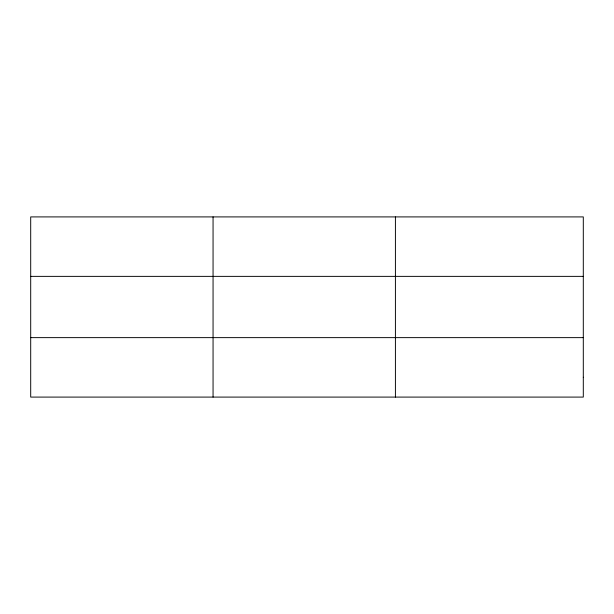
<?xml version="1.0" encoding="UTF-8"?>
<svg xmlns="http://www.w3.org/2000/svg" width="614" height="614" viewBox="0 0 614 614"><rect width="100%" height="100%" fill="white"/><g stroke="black" fill="none" stroke-linecap="round" stroke-linejoin="round"><path stroke-width="0.92" d="M213.058 216.911L213.058 397.089M395.416 216.911L395.416 397.089M30.7 276.369L583.3 276.369M30.7 337.631L583.3 337.631M583.3 377.272L583.3 397.089L30.7 397.089L30.7 216.911L583.3 216.911L583.3 377.272"/></g></svg>
